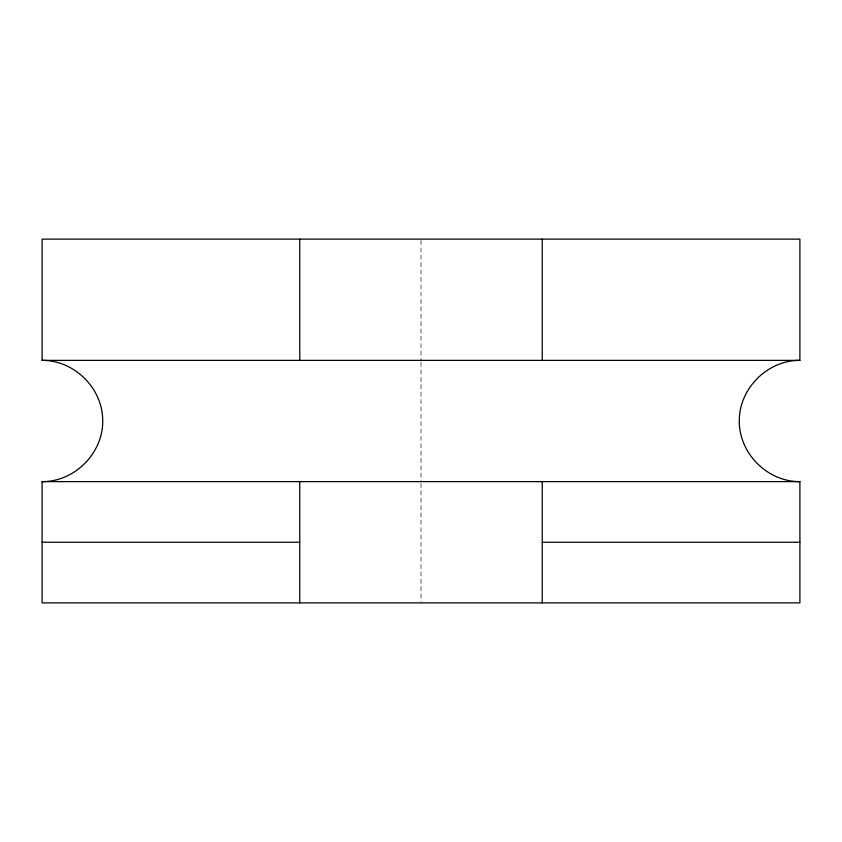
<?xml version="1.0" encoding="UTF-8"?>
<svg xmlns="http://www.w3.org/2000/svg" width="842" height="842" viewBox="0 0 842 842"><rect width="100%" height="100%" fill="white"/><g stroke="black" fill="none" stroke-linecap="round" stroke-linejoin="round"><path stroke-width="0.63" stroke-dasharray="4.21 3.16" d="M421 240.444L421 361.25M421 362.565L421 482.066M421 483.371L421 601.556"/><path stroke-width="1.26" d="M799.9 360.376C767.451 360.176 739.076 388.551 739.276 421C739.076 453.449 767.451 481.824 799.9 481.624L799.9 602.872L42.1 602.872L42.1 481.624C74.549 481.824 102.924 453.449 102.724 421C102.924 388.551 74.549 360.176 42.1 360.376L42.1 239.128L799.9 239.128L799.9 360.376L42.1 360.376M42.1 481.624L799.9 481.624M42.1 542.248L299.752 542.248M542.248 542.248L799.9 542.248M542.248 239.128L542.248 360.376M542.248 481.624L542.248 602.872M299.752 239.128L299.752 360.376M299.752 481.624L299.752 602.872"/></g></svg>
